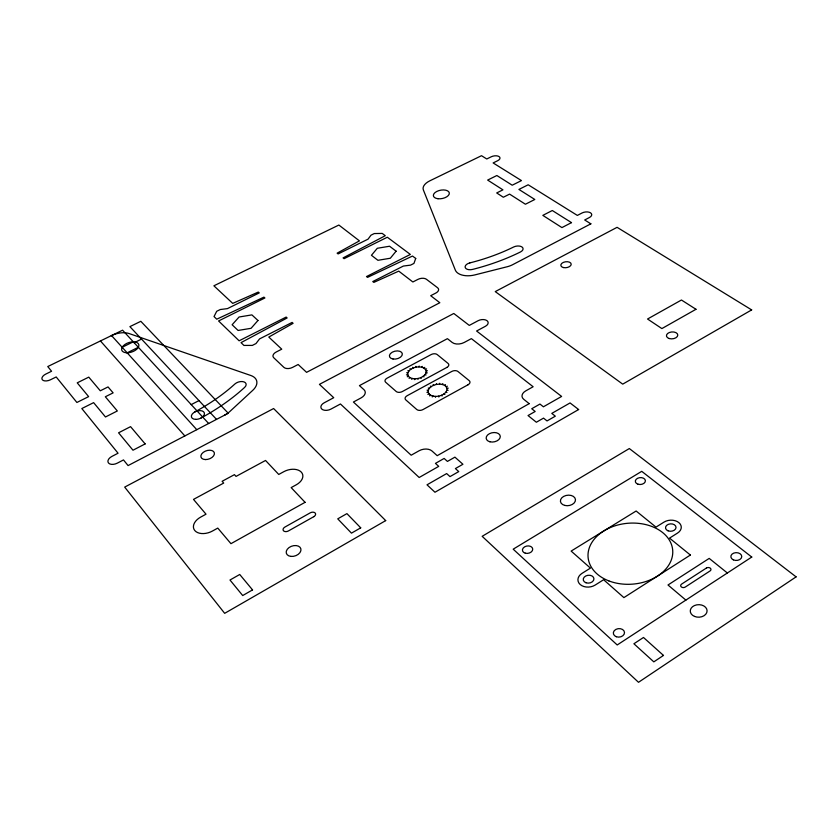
<?xml version="1.0" encoding="UTF-8"?>
<svg xmlns="http://www.w3.org/2000/svg" width="838" height="838" viewBox="0 0 838 838"><rect width="100%" height="100%" fill="white"/><g stroke="black" fill="none" stroke-linecap="round" stroke-linejoin="round"><path stroke-width="1.26" d="M435.425 397.306L435.697 396.416M439.458 384.139L439.72 383.27M414.716 379.645L414.999 378.786M418.885 366.887L419.157 366.049M432.261 396.929L432.932 396.091M442.202 384.453L442.862 383.636M411.626 379.289L412.296 378.483M421.566 367.191L422.226 366.384M429.632 395.903L430.627 395.19M444.507 385.333L445.491 384.642M409.07 378.305L410.054 377.613M423.808 368.029L424.782 367.358M191.232 404.607L198.994 400.606M127.156 352.798L138.354 347.288M134.143 342.732L141.538 339.097M122.159 347.288L133.305 341.82M427.778 394.321L429.014 393.808M446.13 386.706L447.356 386.192M407.278 376.775L408.494 376.283M425.379 369.349L426.584 368.856M406.451 374.869L407.771 374.607M426.133 371.004L427.443 370.752M426.898 392.341L428.239 392.079M446.937 388.413L448.267 388.151M406.65 372.763L407.938 372.774M425.987 372.847L427.286 372.858M427.066 390.173L428.386 390.183M446.822 390.319L448.141 390.33M407.855 370.679L408.986 370.941M424.96 374.691L426.102 374.963M428.26 388.015L429.423 388.298M445.795 392.215L446.968 392.498M409.939 368.793L410.809 369.296M423.138 376.356L424.018 376.859M430.355 386.088L431.256 386.601M443.962 393.923L444.873 394.457M727.363 572.983L709.199 558.401L667.991 584.987L685.872 600.102M216.518 419.377L129.9 326.631L140.826 321.31L228.261 413.249L128.078 465.582L123.49 459.926L117.341 463.131A7.018 4.19 -20.9 0 1 108.469 462.964A7.018 4.19 -20.9 0 1 111.925 456.396L118.053 453.222L81.82 408.546L93.615 402.638L105.483 416.978L117.33 410.966L105.337 396.762L113.12 392.865L108.039 386.926L100.298 390.791L88.776 377.131L77.232 382.84L88.629 396.615L76.897 402.47L56.198 376.964L50.427 379.792A6.495 3.541 -20.4 0 1 42.34 379.761A6.495 3.541 -20.4 0 1 45.818 374.062L51.568 371.255L47.756 366.552L122.578 330.193L208.652 423.494M111.538 335.556L196.783 429.685M100.434 340.951L184.842 435.928M433.152 384.558L433.707 385.271M441.5 395.274L442.066 395.997M412.705 367.316L413.228 367.997M420.697 377.666L421.242 378.367M436.378 383.595L436.525 384.422M438.651 396.133L438.808 396.982M415.878 366.363L416.015 367.17M417.9 378.504L418.036 379.321M200.973 418.047A157.188 86.901 -18.6 0 0 244.602 387.428A6.62 3.918 -16.8 0 0 243.931 381.877A6.62 3.918 -16.8 0 0 234.86 384.014A144.377 79.778 -18.6 0 1 194.845 411.919M224.563 415.177A17.965 10.716 -17.7 0 0 229.748 411.584L252.783 390.309A17.661 10.454 -16.8 0 0 250.887 375.518L129.042 333.534A16.844 9.208 -18.7 0 0 111.224 335.703M415.721 258.45L413.93 263.425L410.568 265.133L403.371 266.055L372.763 281.558L373.821 282.396L398.752 271.124L412.862 281.977L417.973 279.358A6.191 3.509 -11.4 0 1 426.406 279.264L437.614 287.769A6.243 3.582 -11.2 0 1 435.865 293.028L430.701 295.709L439.824 302.728L306.572 372.344L298.16 364.488L292.577 367.39A6.536 3.855 -15.4 0 1 283.883 367.358L273.701 357.7A6.474 3.781 -15.5 0 1 276.226 352.002L281.746 349.174L268.789 337.065L293.101 323.321L292.106 322.421L259.539 338.919L255.999 343.549L252.332 345.413L243.91 345.424L241.03 342.637L287.141 317.958L286.146 317.078L239.123 340.794L218.582 320.954L264.902 297.972L263.949 297.123L216.759 319.194L214.036 316.565L216.696 311.296L220.279 309.536L227.444 308.614L259.256 292.902L258.314 292.064L232.723 303.387L213.889 285.8L338.866 225.045L359.439 240.873L337.127 253.16L338.112 253.945L368.06 239.155L370.983 235.185L374.261 233.561L382.222 233.414L385.281 235.698L343.077 257.894L344.072 258.691L387.324 237.227L410.358 254.438L366.489 276.561L367.536 277.388L412.495 256.04L415.721 258.45M396.112 251.18L390.33 258.24L377.917 260.304L371.444 255.286L377.299 248.278L389.565 246.236L396.112 251.18M257.957 320.493L251.075 328.307L238.086 330.455L232.126 324.756L239.071 317.005L251.903 314.889L257.957 320.493M796.1 576.869L638.504 682.3L482.164 536.32L629.328 448.55L796.1 576.869M663.476 655.431L653.818 661.863L633.905 643.762L643.49 637.477L663.476 655.431M751.759 557.05L617.208 644.967L513.191 549.173L641.73 471.333L751.759 557.05M706.424 568.028L681.65 584.076A2.744 2.011 -2.2 0 0 681.357 586.925A2.744 2.011 -2.2 0 0 685.233 587.071L710.037 570.961A2.734 1.98 -1.3 0 0 710.278 568.174A2.734 1.98 -1.3 0 0 706.424 568.028M690.386 555.028L623.891 597.609L603.622 579.728L595.19 585.05A10.716 7.846 -6.7 0 1 580.179 584.505A10.716 7.846 -6.7 0 1 582.054 573.339L590.434 568.101L571.139 551.09L636.126 511.012L655.986 527.123L664 522.116A10.517 7.416 -3.3 0 1 678.79 522.545A10.517 7.416 -3.3 0 1 677.596 533.031L669.541 538.122L690.386 555.028M385.7 520.608L224.668 613.332L124.684 487.098L273.607 408.535L385.7 520.608M578.629 409.531L434.974 492.241L427.013 484.814L446.654 473.575L449.996 476.613L458.753 471.585L455.401 468.568L462.922 464.262L454.919 457.15L447.429 461.413L444.14 458.449L435.446 463.383L438.724 466.368L419.168 477.492L340.458 403.989L330.874 409.133A6.798 4.19 -14.9 0 1 321.771 409.049A6.798 4.19 -14.9 0 1 324.191 402.795L333.734 397.704L319.435 384.359L453.787 313.475L469.29 325.406L478.089 320.713A6.484 3.855 -10 0 1 487.014 320.682A6.484 3.855 -10 0 1 485.412 326.286L476.592 331.01L561.617 396.437L543.412 406.797L539.955 404.063L531.732 408.735L535.178 411.479L528.034 415.543L536.351 422.237L543.527 418.131L547.036 420.927L555.322 416.172L551.792 413.396L570.06 402.942L578.629 409.531M751.665 309.903L622.718 384.139L495.248 291.603L617.082 227.328L751.665 309.903M252.542 589.9L242.706 595.546L229.989 580.011L239.731 574.48L252.542 589.9M360.717 527.835L351.457 533.146L337.745 518.848L346.922 513.631L360.717 527.835M529.187 403.644L437.206 455.683L432.02 451.012A9.543 6.254 -12.6 0 0 419.042 450.792L411.165 455.212L353.416 402.031L361.021 397.935A8.998 5.541 -14 0 0 363.996 389.722L359.439 385.616L447.419 338.657L452.216 342.47A8.726 5.238 -10.7 0 0 464.231 342.459L471.375 338.625L533.136 386.737L525.761 390.875A9.26 5.876 -8.8 0 0 523.75 399.317L529.187 403.644M695.99 309.285L661.884 328.58L647.544 319.016L681.451 300.014L695.99 309.285M313.789 516.669L288.471 530.925A3.74 2.493 -18.1 0 1 283.516 530.779A3.74 2.493 -18.1 0 1 284.951 527.039L310.207 512.856A3.708 2.472 -17 0 1 315.13 512.992A3.708 2.472 -17 0 1 313.789 516.669M305.063 502.318L230.953 543.673L217.775 528.097L212.423 531.051A13.607 8.809 -20.2 0 1 194.783 530.538A13.607 8.809 -20.2 0 1 200.711 517.088L206.012 514.186L193.505 499.396L223.694 483.076L222.112 481.295L234.441 474.643L236.033 476.403L265.541 460.46L278.75 474.455L283.841 471.668A13.167 8.495 -17 0 1 301.261 472.077A13.167 8.495 -17 0 1 296.296 484.773L291.163 487.601L305.063 502.318M468.044 384.768L423.001 409.562A4.588 2.902 -12.3 0 1 416.737 409.489L405.781 399.883A4.546 2.839 -12.5 0 1 407.142 395.725L451.787 371.444A4.483 2.776 -11 0 1 457.936 371.475L469.217 380.661A4.525 2.828 -10.8 0 1 468.044 384.768M446.874 367.421L402.355 391.545A4.504 2.797 -12.7 0 1 396.217 391.503L385.648 382.233A4.473 2.744 -12.9 0 1 387.051 378.2L431.172 354.558A4.41 2.682 -11.5 0 1 437.195 354.558L448.079 363.441A4.452 2.724 -11.3 0 1 446.874 367.421M590.863 223.83L512.688 264.672A16.393 9.228 -9.3 0 1 507.105 266.767L474.842 274.916A16.414 9.27 -10.1 0 1 455.348 270.15L423.368 189.954A15.136 7.888 -10.6 0 1 429.821 180.83L481.504 155.7L486.763 158.979L491.278 156.769A5.594 2.86 -9.4 0 1 498.987 156.538A5.594 2.86 -9.4 0 1 497.657 160.718L493.121 162.939L521.456 180.589L512.217 185.208L496.871 175.519L487.643 180.076L502.926 189.849L496.693 192.95L503.334 197.244L509.588 194.112L525.416 204.231L534.812 199.475L518.911 189.43L528.181 184.779L577.351 215.418L582.085 212.967A6.023 3.279 -7.4 0 1 590.476 212.789A6.023 3.279 -7.4 0 1 589.428 217.513L584.694 219.985L590.863 223.83M145.142 443.91L132.991 450.216L118.577 432.796L130.571 426.647L145.142 443.91M571.495 222.625L561.931 227.59L542.825 215.376L552.305 210.516L571.495 222.625M489.968 441.794A7.123 4.661 -10.1 0 0 500.276 436.357A7.123 4.661 -10.1 0 0 489.413 433.707A7.123 4.661 -10.1 0 0 489.968 441.794M393.022 359.01A6.568 3.949 -12.5 0 0 402.334 353.846A6.568 3.949 -12.5 0 0 392.278 352.18A6.568 3.949 -12.5 0 0 393.022 359.01M205.362 459.57A7.008 4.326 -18.8 0 0 214.319 452.75A7.008 4.326 -18.8 0 0 203.246 452.373A7.008 4.326 -18.8 0 0 205.362 459.57M290.922 556.401A7.605 5.175 -18.3 0 0 300.894 548.932A7.605 5.175 -18.3 0 0 288.932 547.643A7.605 5.175 -18.3 0 0 290.922 556.401M563.461 267.563A5.227 2.975 -7.8 0 0 571.202 264.211A5.227 2.975 -7.8 0 0 563.366 262.388A5.227 2.975 -7.8 0 0 563.461 267.563M669.237 338.531A5.688 3.457 -4.7 0 0 677.785 335.127A5.688 3.457 -4.7 0 0 669.3 332.529A5.688 3.457 -4.7 0 0 669.237 338.531M694.524 616.422A8.411 6.264 -1.1 0 0 707.083 610.808A8.411 6.264 -1.1 0 0 694.409 605.57A8.411 6.264 -1.1 0 0 694.524 616.422M564.728 505.419A7.573 5.238 -7.6 0 0 575.455 499.479A7.573 5.238 -7.6 0 0 563.628 496.421A7.573 5.238 -7.6 0 0 564.728 505.419M413.103 378.64A9.365 5.74 -12.1 0 0 426.144 371.087A9.365 5.74 -12.1 0 0 411.615 368.783A9.365 5.74 -12.1 0 0 413.103 378.64M433.759 396.259A9.522 5.95 -11.6 0 0 446.947 388.497A9.522 5.95 -11.6 0 0 432.073 386.077A9.522 5.95 -11.6 0 0 433.759 396.259M469.846 262.902A130.068 68.475 -10.6 0 0 513.61 247.011A6.117 3.425 -9 0 1 522.032 247.011A6.117 3.425 -9 0 1 520.44 251.976A141.601 74.582 -10.6 0 1 472.559 269.417A6.159 3.478 -10.1 0 1 465.258 267.657A6.159 3.478 -10.1 0 1 469.846 262.902M437.991 198.732A8.097 4.253 -10.6 0 0 449.304 192.918A8.097 4.253 -10.6 0 0 436.745 191.473A8.097 4.253 -10.6 0 0 437.991 198.732M127.009 352.798A8.977 4.955 -18.5 0 0 138.815 344.659A8.977 4.955 -18.5 0 0 124.904 344.47A8.977 4.955 -18.5 0 0 127.009 352.798M195.663 419.377A6.777 4.043 -18.3 0 0 204.357 412.935A6.777 4.043 -18.3 0 0 193.683 412.663A6.777 4.043 -18.3 0 0 195.663 419.377M608.849 580.902A42.466 30.535 -4.8 0 0 672.767 552.242A42.466 30.535 -4.8 0 0 609.53 527.909A42.466 30.535 -4.8 0 0 608.849 580.902M668.106 530.831A5.258 3.708 -3.3 0 0 676.025 527.437A5.258 3.708 -3.3 0 0 668.179 524.399A5.258 3.708 -3.3 0 0 668.106 530.831M586.024 582.766A5.353 3.918 -6.7 0 0 593.933 578.796A5.353 3.918 -6.7 0 0 585.825 575.957A5.353 3.918 -6.7 0 0 586.024 582.766M525.279 553.185A5.196 3.708 -9.4 0 0 532.727 549.016A5.196 3.708 -9.4 0 0 524.724 546.774A5.196 3.708 -9.4 0 0 525.279 553.185M638.053 484.228A5.049 3.446 -4.8 0 0 645.396 480.656A5.049 3.446 -4.8 0 0 637.624 478.278A5.049 3.446 -4.8 0 0 638.053 484.228M733.355 559.847A5.457 3.907 -0.3 0 0 741.756 556.725A5.457 3.907 -0.3 0 0 733.795 553.09A5.457 3.907 -0.3 0 0 733.355 559.847M616.318 636.723A5.583 4.242 -5 0 0 624.499 632.501A5.583 4.242 -5 0 0 615.951 629.369A5.583 4.242 -5 0 0 616.318 636.723"/></g></svg>
